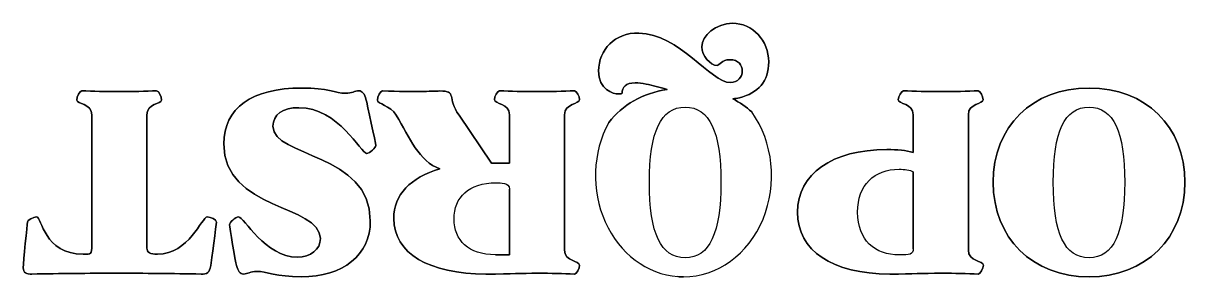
# Model space of a CAD drawing. Header units: millimetres. Extents: x -169 to 316, y -12 to 13.
# Drawn here: x -44.4 to 68.2, y -11.6 to 13.1 of the extents above; entities that cross this region are included whole.
import ezdxf

# ---------------------------------------------------------------- set-up
doc = ezdxf.new("R2010")
doc.units = ezdxf.units.MM
doc.layers.get('0').update_dxf_attribs({"linetype": 'CONTINUOUS'})

msp = doc.modelspace()

# ---------------------------------------------------------------- linework, layer by layer
for p, q in [((-37.8, -8.78), (-37.8, 4.16)), ((-37.8, 4.16), (-37.8, -8.78)), ((-32.45, 4.16), (-32.45, -8.78)), ((-32.45, -8.78), (-32.45, 4.16)), ((0.96, -0.52), (-2.18, 4.13)), ((-2.18, 4.13), (0.96, -0.52)), ((2.71, 4.18), (2.71, -0.52)), ((2.71, -0.52), (2.71, 4.18)), ((8.06, -8.97), (8.06, 4.18)), ((8.06, 4.18), (8.06, -8.97)), ((41.87, 0.51), (41.87, 4.18)), ((41.87, 4.18), (41.87, 0.51)), ((47.21, 4.18), (47.21, -8.97)), ((47.21, -8.97), (47.21, 4.18)), ((2.71, -0.52), (0.96, -0.52)), ((0.96, -0.52), (2.71, -0.52)), ((41.87, -8.83), (41.87, -1.35)), ((41.87, -1.35), (41.87, -8.83)), ((2.71, -3.04), (2.71, -9.41)), ((2.71, -9.41), (2.71, -3.04)), ((2.71, -9.41), (1.36, -9.41)), ((1.36, -9.41), (2.71, -9.41))]:
    msp.add_line(p, q)
for points in [[(-37.8, 4.16), (-37.8, -8.78)], [(-32.45, -8.78), (-32.45, 4.16)], [(0.96, -0.52), (-2.18, 4.13)], [(2.71, 4.18), (2.71, -0.52)], [(8.06, -8.97), (8.06, 4.18)], [(41.87, 4.18), (41.87, 0.51)], [(47.21, -8.97), (47.21, 4.18)], [(2.71, -0.52), (0.96, -0.52)], [(41.87, -1.35), (41.87, -8.83)], [(2.71, -3.04), (2.71, -9.41)], [(2.71, -9.41), (1.36, -9.41)]]:
    msp.add_lwpolyline(points, close=True)
for start_param, end_param in [(4.156798, 6.218217), (4.156798, 6.218217), (4.156798, 6.218217), (4.156798, 6.218217), (6.283185, 8.537128), (6.283185, 8.537128), (6.283185, 8.537128), (6.283185, 8.537128)]:
    msp.add_ellipse((19.59, -1.74), major_axis=(0, -9.82), ratio=0.869718, start_param=start_param, end_param=end_param)
for points in [[(21.36, 10.77), (21.36, 11.88), (22.74, 13.07), (24.35, 13.07)], [(24.35, 13.07), (22.74, 13.07), (21.36, 11.88), (21.36, 10.77)], [(21.36, 10.77), (21.36, 11.88), (22.74, 13.07), (24.35, 13.07)], [(24.35, 13.07), (22.74, 13.07), (21.36, 11.88), (21.36, 10.77)], [(24.35, 13.07), (26.28, 13.07), (27.85, 11.38), (27.85, 9.32)], [(27.85, 9.32), (27.85, 11.38), (26.28, 13.07), (24.35, 13.07)], [(24.35, 13.07), (26.28, 13.07), (27.85, 11.38), (27.85, 9.32)], [(27.85, 9.32), (27.85, 11.38), (26.28, 13.07), (24.35, 13.07)], [(11.36, 8.44), (11.36, 10.46), (12.92, 12.18), (15.25, 12.12)], [(15.25, 12.12), (12.92, 12.18), (11.36, 10.46), (11.36, 8.44)], [(11.36, 8.44), (11.36, 10.46), (12.92, 12.18), (15.25, 12.12)], [(15.25, 12.12), (12.92, 12.18), (11.36, 10.46), (11.36, 8.44)], [(15.25, 12.12), (19.19, 12.02), (22.21, 7.31), (24.14, 7.31)], [(24.14, 7.31), (22.21, 7.31), (19.19, 12.02), (15.25, 12.12)], [(15.25, 12.12), (19.19, 12.02), (22.21, 7.31), (24.14, 7.31)], [(24.14, 7.31), (22.21, 7.31), (19.19, 12.02), (15.25, 12.12)], [(22.85, 8.97), (22.21, 8.97), (21.36, 9.93), (21.36, 10.77)], [(21.36, 10.77), (21.36, 9.93), (22.21, 8.97), (22.85, 8.97)], [(22.85, 8.97), (22.21, 8.97), (21.36, 9.93), (21.36, 10.77)], [(21.36, 10.77), (21.36, 9.93), (22.21, 8.97), (22.85, 8.97)], [(24.04, 9.53), (23.35, 9.53), (23.06, 8.97), (22.85, 8.97)], [(22.85, 8.97), (23.06, 8.97), (23.35, 9.53), (24.04, 9.53)], [(24.04, 9.53), (23.35, 9.53), (23.06, 8.97), (22.85, 8.97)], [(22.85, 8.97), (23.06, 8.97), (23.35, 9.53), (24.04, 9.53)], [(25.28, 8.42), (25.28, 9), (24.96, 9.53), (24.04, 9.53)], [(25.28, 8.42), (25.28, 9), (24.96, 9.53), (24.04, 9.53)], [(24.04, 9.53), (24.96, 9.53), (25.28, 9), (25.28, 8.42)], [(24.04, 9.53), (24.96, 9.53), (25.28, 9), (25.28, 8.42)], [(27.85, 9.32), (27.85, 7.41), (26.82, 6.28), (25.01, 5.84)], [(27.85, 9.32), (27.85, 7.41), (26.82, 6.28), (25.01, 5.84)], [(25.01, 5.84), (26.82, 6.28), (27.85, 7.41), (27.85, 9.32)], [(25.01, 5.84), (26.82, 6.28), (27.85, 7.41), (27.85, 9.32)], [(13.32, 6.2), (12.71, 6.2), (11.36, 6.62), (11.36, 8.44)], [(11.36, 8.44), (11.36, 6.62), (12.71, 6.2), (13.32, 6.2)], [(13.32, 6.2), (12.71, 6.2), (11.36, 6.62), (11.36, 8.44)], [(11.36, 8.44), (11.36, 6.62), (12.71, 6.2), (13.32, 6.2)], [(24.14, 7.31), (24.88, 7.31), (25.28, 7.86), (25.28, 8.42)], [(25.28, 8.42), (25.28, 7.86), (24.88, 7.31), (24.14, 7.31)], [(24.14, 7.31), (24.88, 7.31), (25.28, 7.86), (25.28, 8.42)], [(25.28, 8.42), (25.28, 7.86), (24.88, 7.31), (24.14, 7.31)], [(-17.42, 6.78), (-22.27, 6.78), (-24.99, 4.82), (-24.99, 1.35)], [(-24.99, 1.35), (-24.99, 4.82), (-22.27, 6.78), (-17.42, 6.78)], [(-17.42, 6.78), (-22.27, 6.78), (-24.99, 4.82), (-24.99, 1.35)], [(-24.99, 1.35), (-24.99, 4.82), (-22.27, 6.78), (-17.42, 6.78)], [(-13.19, 6.27), (-14.12, 6.27), (-14.94, 6.78), (-17.42, 6.78)], [(-17.42, 6.78), (-14.94, 6.78), (-14.12, 6.27), (-13.19, 6.27)], [(-13.19, 6.27), (-14.12, 6.27), (-14.94, 6.78), (-17.42, 6.78)], [(-17.42, 6.78), (-14.94, 6.78), (-14.12, 6.27), (-13.19, 6.27)], [(14.91, 7.28), (13.96, 7.28), (13.64, 6.86), (13.64, 6.27)], [(13.64, 6.27), (13.64, 6.86), (13.96, 7.28), (14.91, 7.28)], [(14.91, 7.28), (13.96, 7.28), (13.64, 6.86), (13.64, 6.27)], [(13.64, 6.27), (13.64, 6.86), (13.96, 7.28), (14.91, 7.28)], [(15.98, 7.15), (15.57, 7.23), (15.21, 7.28), (14.91, 7.28)], [(14.91, 7.28), (15.21, 7.28), (15.57, 7.23), (15.98, 7.15)], [(15.98, 7.15), (15.57, 7.23), (15.21, 7.28), (14.91, 7.28)], [(14.91, 7.28), (15.21, 7.28), (15.57, 7.23), (15.98, 7.15)], [(18, 6.65), (17.26, 6.85), (16.57, 7.04), (15.98, 7.15)], [(15.98, 7.15), (16.57, 7.04), (17.26, 6.85), (18, 6.65)], [(18, 6.65), (17.26, 6.85), (16.57, 7.04), (15.98, 7.15)], [(15.98, 7.15), (16.57, 7.04), (17.26, 6.85), (18, 6.65)], [(49.62, -2.38), (49.62, 3.05), (53.41, 6.78), (58.91, 6.78)], [(58.91, 6.78), (53.41, 6.78), (49.62, 3.05), (49.62, -2.38)], [(49.62, -2.38), (49.62, 3.05), (53.41, 6.78), (58.91, 6.78)], [(58.91, 6.78), (53.41, 6.78), (49.62, 3.05), (49.62, -2.38)], [(58.91, 6.78), (64.41, 6.78), (68.2, 3.05), (68.2, -2.38)], [(68.2, -2.38), (68.2, 3.05), (64.41, 6.78), (58.91, 6.78)], [(58.91, 6.78), (64.41, 6.78), (68.2, 3.05), (68.2, -2.38)], [(68.2, -2.38), (68.2, 3.05), (64.41, 6.78), (58.91, 6.78)], [(-39.25, 5.61), (-39.25, 5.93), (-38.96, 6.51), (-38.75, 6.51)], [(-38.75, 6.51), (-38.96, 6.51), (-39.25, 5.93), (-39.25, 5.61)], [(-39.25, 5.61), (-39.25, 5.93), (-38.96, 6.51), (-38.75, 6.51)], [(-38.75, 6.51), (-38.96, 6.51), (-39.25, 5.93), (-39.25, 5.61)], [(-38.75, 6.51), (-37.72, 6.46), (-36.42, 6.43), (-35.12, 6.43)], [(-35.12, 6.43), (-36.42, 6.43), (-37.72, 6.46), (-38.75, 6.51)], [(-38.75, 6.51), (-37.72, 6.46), (-36.42, 6.43), (-35.12, 6.43)], [(-35.12, 6.43), (-36.42, 6.43), (-37.72, 6.46), (-38.75, 6.51)], [(-35.12, 6.43), (-33.82, 6.43), (-32.55, 6.46), (-31.5, 6.51)], [(-31.5, 6.51), (-32.55, 6.46), (-33.82, 6.43), (-35.12, 6.43)], [(-35.12, 6.43), (-33.82, 6.43), (-32.55, 6.46), (-31.5, 6.51)], [(-31.5, 6.51), (-32.55, 6.46), (-33.82, 6.43), (-35.12, 6.43)], [(-31.5, 6.51), (-31.29, 6.51), (-31.02, 5.93), (-31.02, 5.61)], [(-31.02, 5.61), (-31.02, 5.93), (-31.29, 6.51), (-31.5, 6.51)], [(-31.5, 6.51), (-31.29, 6.51), (-31.02, 5.93), (-31.02, 5.61)], [(-31.02, 5.61), (-31.02, 5.93), (-31.29, 6.51), (-31.5, 6.51)], [(-13.19, 6.27), (-12.53, 6.27), (-12.31, 6.51), (-11.89, 6.51)], [(-11.89, 6.51), (-12.31, 6.51), (-12.53, 6.27), (-13.19, 6.27)], [(-11.89, 6.51), (-12.31, 6.51), (-12.53, 6.27), (-13.19, 6.27)], [(-13.19, 6.27), (-12.53, 6.27), (-12.31, 6.51), (-11.89, 6.51)], [(-11.2, 5.69), (-11.34, 6.2), (-11.55, 6.51), (-11.89, 6.51)], [(-11.89, 6.51), (-11.55, 6.51), (-11.34, 6.2), (-11.2, 5.69)], [(-11.2, 5.69), (-11.34, 6.2), (-11.55, 6.51), (-11.89, 6.51)], [(-11.89, 6.51), (-11.55, 6.51), (-11.34, 6.2), (-11.2, 5.69)], [(-10.25, 1.2), (-10.25, 1.41), (-11.1, 5.3), (-11.2, 5.69)], [(-11.2, 5.69), (-11.1, 5.3), (-10.25, 1.41), (-10.25, 1.2)], [(-10.25, 1.2), (-10.25, 1.41), (-11.1, 5.3), (-11.2, 5.69)], [(-11.2, 5.69), (-11.1, 5.3), (-10.25, 1.41), (-10.25, 1.2)], [(-10.1, 5.61), (-10.1, 5.93), (-9.8, 6.51), (-9.59, 6.51)], [(-9.59, 6.51), (-9.8, 6.51), (-10.1, 5.93), (-10.1, 5.61)], [(-9.59, 6.51), (-9.8, 6.51), (-10.1, 5.93), (-10.1, 5.61)], [(-10.1, 5.61), (-10.1, 5.93), (-9.8, 6.51), (-9.59, 6.51)], [(-9.59, 6.51), (-6.39, 6.33), (-4.91, 6.49), (-4.04, 6.49)], [(-4.04, 6.49), (-4.91, 6.49), (-6.39, 6.33), (-9.59, 6.51)], [(-4.04, 6.49), (-4.91, 6.49), (-6.39, 6.33), (-9.59, 6.51)], [(-9.59, 6.51), (-6.39, 6.33), (-4.91, 6.49), (-4.04, 6.49)], [(-2.18, 4.13), (-3.38, 5.88), (-2.34, 6.49), (-4.04, 6.49)], [(-4.04, 6.49), (-2.34, 6.49), (-3.38, 5.88), (-2.18, 4.13)], [(-4.04, 6.49), (-2.34, 6.49), (-3.38, 5.88), (-2.18, 4.13)], [(-2.18, 4.13), (-3.38, 5.88), (-2.34, 6.49), (-4.04, 6.49)], [(1.76, 6.51), (1.54, 6.51), (1.25, 5.96), (1.25, 5.64)], [(1.25, 5.64), (1.25, 5.96), (1.54, 6.51), (1.76, 6.51)], [(1.25, 5.64), (1.25, 5.96), (1.54, 6.51), (1.76, 6.51)], [(1.76, 6.51), (1.54, 6.51), (1.25, 5.96), (1.25, 5.64)], [(1.25, 5.64), (1.25, 5.22), (2.71, 5.3), (2.71, 4.18)], [(2.71, 4.18), (2.71, 5.3), (1.25, 5.22), (1.25, 5.64)], [(1.25, 5.64), (1.25, 5.22), (2.71, 5.3), (2.71, 4.18)], [(2.71, 4.18), (2.71, 5.3), (1.25, 5.22), (1.25, 5.64)], [(5.38, 6.43), (4.09, 6.43), (2.79, 6.46), (1.76, 6.51)], [(1.76, 6.51), (2.79, 6.46), (4.09, 6.43), (5.38, 6.43)], [(1.76, 6.51), (2.79, 6.46), (4.09, 6.43), (5.38, 6.43)], [(5.38, 6.43), (4.09, 6.43), (2.79, 6.46), (1.76, 6.51)], [(9.01, 6.51), (7.95, 6.46), (6.68, 6.43), (5.38, 6.43)], [(5.38, 6.43), (6.68, 6.43), (7.95, 6.46), (9.01, 6.51)], [(9.01, 6.51), (7.95, 6.46), (6.68, 6.43), (5.38, 6.43)], [(5.38, 6.43), (6.68, 6.43), (7.95, 6.46), (9.01, 6.51)], [(8.06, 4.18), (8.06, 5.3), (9.51, 5.22), (9.51, 5.64)], [(9.51, 5.64), (9.51, 5.22), (8.06, 5.3), (8.06, 4.18)], [(8.06, 4.18), (8.06, 5.3), (9.51, 5.22), (9.51, 5.64)], [(9.51, 5.64), (9.51, 5.22), (8.06, 5.3), (8.06, 4.18)], [(9.51, 5.64), (9.51, 5.96), (9.22, 6.51), (9.01, 6.51)], [(9.01, 6.51), (9.22, 6.51), (9.51, 5.96), (9.51, 5.64)], [(9.01, 6.51), (9.22, 6.51), (9.51, 5.96), (9.51, 5.64)], [(9.51, 5.64), (9.51, 5.96), (9.22, 6.51), (9.01, 6.51)], [(12.34, 3.44), (13.66, 5.13), (15.62, 6.27), (18, 6.65)], [(18, 6.65), (15.62, 6.27), (13.66, 5.13), (12.34, 3.44)], [(12.34, 3.44), (13.66, 5.13), (15.62, 6.27), (18, 6.65)], [(18, 6.65), (15.62, 6.27), (13.66, 5.13), (12.34, 3.44)], [(13.64, 6.27), (13.64, 6.22), (13.51, 6.2), (13.32, 6.2)], [(13.32, 6.2), (13.51, 6.2), (13.64, 6.22), (13.64, 6.27)], [(13.64, 6.27), (13.64, 6.22), (13.51, 6.2), (13.32, 6.2)], [(13.32, 6.2), (13.51, 6.2), (13.64, 6.22), (13.64, 6.27)], [(25.01, 5.84), (24.81, 5.79), (24.6, 5.75), (24.38, 5.72)], [(25.01, 5.84), (24.81, 5.79), (24.6, 5.75), (24.38, 5.72)], [(24.38, 5.72), (24.6, 5.75), (24.81, 5.79), (25.01, 5.84)], [(24.38, 5.72), (24.6, 5.75), (24.81, 5.79), (25.01, 5.84)], [(24.38, 5.72), (25.05, 5.37), (25.67, 4.95), (26.21, 4.46)], [(26.21, 4.46), (25.67, 4.95), (25.05, 5.37), (24.38, 5.72)], [(24.38, 5.72), (25.05, 5.37), (25.67, 4.95), (26.21, 4.46)], [(26.21, 4.46), (25.67, 4.95), (25.05, 5.37), (24.38, 5.72)], [(40.41, 5.64), (40.41, 5.96), (40.71, 6.51), (40.91, 6.51)], [(40.41, 5.64), (40.41, 5.96), (40.71, 6.51), (40.91, 6.51)], [(40.91, 6.51), (40.71, 6.51), (40.41, 5.96), (40.41, 5.64)], [(40.91, 6.51), (40.71, 6.51), (40.41, 5.96), (40.41, 5.64)], [(41.87, 4.18), (41.87, 5.3), (40.41, 5.22), (40.41, 5.64)], [(40.41, 5.64), (40.41, 5.22), (41.87, 5.3), (41.87, 4.18)], [(41.87, 4.18), (41.87, 5.3), (40.41, 5.22), (40.41, 5.64)], [(40.41, 5.64), (40.41, 5.22), (41.87, 5.3), (41.87, 4.18)], [(40.91, 6.51), (41.95, 6.46), (43.24, 6.43), (44.54, 6.43)], [(40.91, 6.51), (41.95, 6.46), (43.24, 6.43), (44.54, 6.43)], [(44.54, 6.43), (43.24, 6.43), (41.95, 6.46), (40.91, 6.51)], [(44.54, 6.43), (43.24, 6.43), (41.95, 6.46), (40.91, 6.51)], [(44.54, 6.43), (45.84, 6.43), (47.11, 6.46), (48.17, 6.51)], [(44.54, 6.43), (45.84, 6.43), (47.11, 6.46), (48.17, 6.51)], [(48.17, 6.51), (47.11, 6.46), (45.84, 6.43), (44.54, 6.43)], [(48.17, 6.51), (47.11, 6.46), (45.84, 6.43), (44.54, 6.43)], [(48.64, 5.64), (48.64, 5.22), (47.21, 5.3), (47.21, 4.18)], [(47.21, 4.18), (47.21, 5.3), (48.64, 5.22), (48.64, 5.64)], [(48.64, 5.64), (48.64, 5.22), (47.21, 5.3), (47.21, 4.18)], [(47.21, 4.18), (47.21, 5.3), (48.64, 5.22), (48.64, 5.64)], [(48.17, 6.51), (48.38, 6.51), (48.64, 5.96), (48.64, 5.64)], [(48.64, 5.64), (48.64, 5.96), (48.38, 6.51), (48.17, 6.51)], [(48.17, 6.51), (48.38, 6.51), (48.64, 5.96), (48.64, 5.64)], [(48.64, 5.64), (48.64, 5.96), (48.38, 6.51), (48.17, 6.51)], [(-37.8, 4.16), (-37.8, 5.3), (-39.25, 5.22), (-39.25, 5.61)], [(-39.25, 5.61), (-39.25, 5.22), (-37.8, 5.3), (-37.8, 4.16)], [(-37.8, 4.16), (-37.8, 5.3), (-39.25, 5.22), (-39.25, 5.61)], [(-39.25, 5.61), (-39.25, 5.22), (-37.8, 5.3), (-37.8, 4.16)], [(-31.02, 5.61), (-31.02, 5.22), (-32.45, 5.3), (-32.45, 4.16)], [(-31.02, 5.61), (-31.02, 5.22), (-32.45, 5.3), (-32.45, 4.16)], [(-32.45, 4.16), (-32.45, 5.3), (-31.02, 5.22), (-31.02, 5.61)], [(-32.45, 4.16), (-32.45, 5.3), (-31.02, 5.22), (-31.02, 5.61)], [(-17.71, 4.87), (-19.25, 4.87), (-20.23, 4.18), (-20.23, 3.07)], [(-20.23, 3.07), (-20.23, 4.18), (-19.25, 4.87), (-17.71, 4.87)], [(-20.23, 3.07), (-20.23, 4.18), (-19.25, 4.87), (-17.71, 4.87)], [(-17.71, 4.87), (-19.25, 4.87), (-20.23, 4.18), (-20.23, 3.07)], [(-17.71, 4.87), (-13.88, 4.87), (-11.65, 0.43), (-11.15, 0.43)], [(-11.15, 0.43), (-11.65, 0.43), (-13.88, 4.87), (-17.71, 4.87)], [(-11.15, 0.43), (-11.65, 0.43), (-13.88, 4.87), (-17.71, 4.87)], [(-17.71, 4.87), (-13.88, 4.87), (-11.65, 0.43), (-11.15, 0.43)], [(-10.1, 5.61), (-10.1, 5.22), (-8.85, 5.11), (-8.27, 4.13)], [(-8.27, 4.13), (-8.85, 5.11), (-10.1, 5.22), (-10.1, 5.61)], [(-8.27, 4.13), (-8.85, 5.11), (-10.1, 5.22), (-10.1, 5.61)], [(-10.1, 5.61), (-10.1, 5.22), (-8.85, 5.11), (-8.27, 4.13)], [(16.28, -2.38), (16.28, 2.52), (17.37, 4.93), (19.75, 4.93)], [(16.28, -2.38), (16.28, 2.52), (17.37, 4.93), (19.75, 4.93)], [(16.28, -2.38), (16.28, 2.52), (17.37, 4.93), (19.75, 4.93)], [(16.28, -2.38), (16.28, 2.52), (17.37, 4.93), (19.75, 4.93)], [(19.75, 4.93), (22.13, 4.93), (23.22, 2.52), (23.22, -2.38)], [(19.75, 4.93), (22.13, 4.93), (23.22, 2.52), (23.22, -2.38)], [(19.75, 4.93), (22.13, 4.93), (23.22, 2.52), (23.22, -2.38)], [(19.75, 4.93), (22.13, 4.93), (23.22, 2.52), (23.22, -2.38)], [(55.44, -2.38), (55.44, 2.52), (56.53, 4.93), (58.91, 4.93)], [(55.44, -2.38), (55.44, 2.52), (56.53, 4.93), (58.91, 4.93)], [(55.44, -2.38), (55.44, 2.52), (56.53, 4.93), (58.91, 4.93)], [(55.44, -2.38), (55.44, 2.52), (56.53, 4.93), (58.91, 4.93)], [(58.91, 4.93), (61.29, 4.93), (62.37, 2.52), (62.37, -2.38)], [(58.91, 4.93), (61.29, 4.93), (62.37, 2.52), (62.37, -2.38)], [(58.91, 4.93), (61.29, 4.93), (62.37, 2.52), (62.37, -2.38)], [(58.91, 4.93), (61.29, 4.93), (62.37, 2.52), (62.37, -2.38)], [(-8.27, 4.13), (-6.95, 1.94), (-6.07, -0.34), (-4.04, -1.08)], [(-4.04, -1.08), (-6.07, -0.34), (-6.95, 1.94), (-8.27, 4.13)], [(-8.27, 4.13), (-6.95, 1.94), (-6.07, -0.34), (-4.04, -1.08)], [(-4.04, -1.08), (-6.07, -0.34), (-6.95, 1.94), (-8.27, 4.13)], [(-10.78, -6.13), (-10.78, 0.48), (-20.2, 0.03), (-20.23, 3.07)], [(-20.23, 3.07), (-20.2, 0.03), (-10.78, 0.48), (-10.78, -6.13)], [(-20.23, 3.07), (-20.2, 0.03), (-10.78, 0.48), (-10.78, -6.13)], [(-10.78, -6.13), (-10.78, 0.48), (-20.2, 0.03), (-20.23, 3.07)], [(-24.99, 1.35), (-24.99, -5.1), (-15.62, -4.55), (-15.62, -7.85)], [(-15.62, -7.85), (-15.62, -4.55), (-24.99, -5.1), (-24.99, 1.35)], [(-24.99, 1.35), (-24.99, -5.1), (-15.62, -4.55), (-15.62, -7.85)], [(-15.62, -7.85), (-15.62, -4.55), (-24.99, -5.1), (-24.99, 1.35)], [(-11.15, 0.43), (-10.83, 0.43), (-10.25, 0.98), (-10.25, 1.2)], [(-10.25, 1.2), (-10.25, 0.98), (-10.83, 0.43), (-11.15, 0.43)], [(-10.25, 1.2), (-10.25, 0.98), (-10.83, 0.43), (-11.15, 0.43)], [(-11.15, 0.43), (-10.83, 0.43), (-10.25, 0.98), (-10.25, 1.2)], [(30.65, -5.29), (30.65, -1.56), (34.01, 0.8), (39.3, 0.8)], [(39.3, 0.8), (34.01, 0.8), (30.65, -1.56), (30.65, -5.29)], [(30.65, -5.29), (30.65, -1.56), (34.01, 0.8), (39.3, 0.8)], [(39.3, 0.8), (34.01, 0.8), (30.65, -1.56), (30.65, -5.29)], [(39.3, 0.8), (40.33, 0.8), (41.18, 0.72), (41.87, 0.51)], [(41.87, 0.51), (41.18, 0.72), (40.33, 0.8), (39.3, 0.8)], [(39.3, 0.8), (40.33, 0.8), (41.18, 0.72), (41.87, 0.51)], [(41.87, 0.51), (41.18, 0.72), (40.33, 0.8), (39.3, 0.8)], [(-8.51, -5.9), (-8.51, -3.57), (-6.87, -1.9), (-4.04, -1.08)], [(-4.04, -1.08), (-6.87, -1.9), (-8.51, -3.57), (-8.51, -5.9)], [(-4.04, -1.08), (-6.87, -1.9), (-8.51, -3.57), (-8.51, -5.9)], [(-8.51, -5.9), (-8.51, -3.57), (-6.87, -1.9), (-4.04, -1.08)], [(36.47, -5.29), (36.47, -2.62), (38.11, -1.11), (40.49, -1.11)], [(36.47, -5.29), (36.47, -2.62), (38.11, -1.11), (40.49, -1.11)], [(36.47, -5.29), (36.47, -2.62), (38.11, -1.11), (40.49, -1.11)], [(36.47, -5.29), (36.47, -2.62), (38.11, -1.11), (40.49, -1.11)], [(40.49, -1.11), (41.05, -1.11), (41.52, -1.19), (41.87, -1.35)], [(40.49, -1.11), (41.05, -1.11), (41.52, -1.19), (41.87, -1.35)], [(40.49, -1.11), (41.05, -1.11), (41.52, -1.19), (41.87, -1.35)], [(40.49, -1.11), (41.05, -1.11), (41.52, -1.19), (41.87, -1.35)], [(-2.66, -5.95), (-2.66, -3.83), (-1.23, -2.43), (1.41, -2.43)], [(-2.66, -5.95), (-2.66, -3.83), (-1.23, -2.43), (1.41, -2.43)], [(-2.66, -5.95), (-2.66, -3.83), (-1.23, -2.43), (1.41, -2.43)], [(-2.66, -5.95), (-2.66, -3.83), (-1.23, -2.43), (1.41, -2.43)], [(1.41, -2.43), (1.84, -2.43), (2.71, -2.38), (2.71, -3.04)], [(1.41, -2.43), (1.84, -2.43), (2.71, -2.38), (2.71, -3.04)], [(1.41, -2.43), (1.84, -2.43), (2.71, -2.38), (2.71, -3.04)], [(1.41, -2.43), (1.84, -2.43), (2.71, -2.38), (2.71, -3.04)], [(19.75, -9.71), (17.39, -9.71), (16.28, -7.35), (16.28, -2.38)], [(19.75, -9.71), (17.39, -9.71), (16.28, -7.35), (16.28, -2.38)], [(19.75, -9.71), (17.39, -9.71), (16.28, -7.35), (16.28, -2.38)], [(19.75, -9.71), (17.39, -9.71), (16.28, -7.35), (16.28, -2.38)], [(23.22, -2.38), (23.22, -7.27), (22.13, -9.71), (19.75, -9.71)], [(23.22, -2.38), (23.22, -7.27), (22.13, -9.71), (19.75, -9.71)], [(23.22, -2.38), (23.22, -7.27), (22.13, -9.71), (19.75, -9.71)], [(23.22, -2.38), (23.22, -7.27), (22.13, -9.71), (19.75, -9.71)], [(58.91, -11.56), (53.43, -11.56), (49.62, -7.8), (49.62, -2.38)], [(49.62, -2.38), (49.62, -7.8), (53.43, -11.56), (58.91, -11.56)], [(58.91, -11.56), (53.43, -11.56), (49.62, -7.8), (49.62, -2.38)], [(49.62, -2.38), (49.62, -7.8), (53.43, -11.56), (58.91, -11.56)], [(58.91, -9.71), (56.55, -9.71), (55.44, -7.35), (55.44, -2.38)], [(58.91, -9.71), (56.55, -9.71), (55.44, -7.35), (55.44, -2.38)], [(58.91, -9.71), (56.55, -9.71), (55.44, -7.35), (55.44, -2.38)], [(58.91, -9.71), (56.55, -9.71), (55.44, -7.35), (55.44, -2.38)], [(62.37, -2.38), (62.37, -7.27), (61.29, -9.71), (58.91, -9.71)], [(62.37, -2.38), (62.37, -7.27), (61.29, -9.71), (58.91, -9.71)], [(68.2, -2.38), (68.2, -7.8), (64.38, -11.56), (58.91, -11.56)], [(58.91, -11.56), (64.38, -11.56), (68.2, -7.8), (68.2, -2.38)], [(62.37, -2.38), (62.37, -7.27), (61.29, -9.71), (58.91, -9.71)], [(68.2, -2.38), (68.2, -7.8), (64.38, -11.56), (58.91, -11.56)], [(62.37, -2.38), (62.37, -7.27), (61.29, -9.71), (58.91, -9.71)], [(58.91, -11.56), (64.38, -11.56), (68.2, -7.8), (68.2, -2.38)], [(39.59, -11.29), (33.99, -11.29), (30.65, -9.02), (30.65, -5.29)], [(30.65, -5.29), (30.65, -9.02), (33.99, -11.29), (39.59, -11.29)], [(39.59, -11.29), (33.99, -11.29), (30.65, -9.02), (30.65, -5.29)], [(30.65, -5.29), (30.65, -9.02), (33.99, -11.29), (39.59, -11.29)], [(40.52, -9.44), (38.14, -9.44), (36.47, -8.01), (36.47, -5.29)], [(40.52, -9.44), (38.14, -9.44), (36.47, -8.01), (36.47, -5.29)], [(40.52, -9.44), (38.14, -9.44), (36.47, -8.01), (36.47, -5.29)], [(40.52, -9.44), (38.14, -9.44), (36.47, -8.01), (36.47, -5.29)], [(-44.44, -10.68), (-44.44, -10.13), (-44.04, -6.45), (-44.04, -6.24)], [(-44.04, -6.24), (-44.04, -6.45), (-44.44, -10.13), (-44.44, -10.68)], [(-44.44, -10.68), (-44.44, -10.13), (-44.04, -6.45), (-44.04, -6.24)], [(-44.04, -6.24), (-44.04, -6.45), (-44.44, -10.13), (-44.44, -10.68)], [(-44.04, -6.24), (-44.04, -6.03), (-43.46, -5.74), (-43.14, -5.74)], [(-43.14, -5.74), (-43.46, -5.74), (-44.04, -6.03), (-44.04, -6.24)], [(-44.04, -6.24), (-44.04, -6.03), (-43.46, -5.74), (-43.14, -5.74)], [(-43.14, -5.74), (-43.46, -5.74), (-44.04, -6.03), (-44.04, -6.24)], [(-43.14, -5.74), (-42.64, -5.74), (-42.43, -9.36), (-38.64, -9.36)], [(-38.64, -9.36), (-42.43, -9.36), (-42.64, -5.74), (-43.14, -5.74)], [(-43.14, -5.74), (-42.64, -5.74), (-42.43, -9.36), (-38.64, -9.36)], [(-38.64, -9.36), (-42.43, -9.36), (-42.64, -5.74), (-43.14, -5.74)], [(-31.42, -9.36), (-28.37, -9.36), (-27.11, -5.74), (-26.6, -5.74)], [(-26.6, -5.74), (-27.11, -5.74), (-28.37, -9.36), (-31.42, -9.36)], [(-31.42, -9.36), (-28.37, -9.36), (-27.11, -5.74), (-26.6, -5.74)], [(-26.6, -5.74), (-27.11, -5.74), (-28.37, -9.36), (-31.42, -9.36)], [(-26.6, -5.74), (-26.28, -5.74), (-25.7, -6), (-25.7, -6.24)], [(-25.7, -6.24), (-25.7, -6), (-26.28, -5.74), (-26.6, -5.74)], [(-26.6, -5.74), (-26.28, -5.74), (-25.7, -6), (-25.7, -6.24)], [(-25.7, -6.24), (-25.7, -6), (-26.28, -5.74), (-26.6, -5.74)], [(-25.7, -6.24), (-25.7, -6.45), (-26.2, -10.13), (-26.26, -10.47)], [(-25.7, -6.24), (-25.7, -6.45), (-26.2, -10.13), (-26.26, -10.47)], [(-26.26, -10.47), (-26.2, -10.13), (-25.7, -6.45), (-25.7, -6.24)], [(-26.26, -10.47), (-26.2, -10.13), (-25.7, -6.45), (-25.7, -6.24)], [(-23.56, -5.74), (-23.88, -5.74), (-24.43, -6.29), (-24.43, -6.5)], [(-24.43, -6.5), (-24.43, -6.29), (-23.88, -5.74), (-23.56, -5.74)], [(-23.56, -5.74), (-23.88, -5.74), (-24.43, -6.29), (-24.43, -6.5)], [(-24.43, -6.5), (-24.43, -6.29), (-23.88, -5.74), (-23.56, -5.74)], [(-24.43, -6.5), (-24.43, -6.72), (-23.88, -10.08), (-23.75, -10.47)], [(-23.75, -10.47), (-23.88, -10.08), (-24.43, -6.72), (-24.43, -6.5)], [(-24.43, -6.5), (-24.43, -6.72), (-23.88, -10.08), (-23.75, -10.47)], [(-23.75, -10.47), (-23.88, -10.08), (-24.43, -6.72), (-24.43, -6.5)], [(-17.84, -9.65), (-20.97, -9.65), (-23.06, -5.74), (-23.56, -5.74)], [(-23.56, -5.74), (-23.06, -5.74), (-20.97, -9.65), (-17.84, -9.65)], [(-17.84, -9.65), (-20.97, -9.65), (-23.06, -5.74), (-23.56, -5.74)], [(-23.56, -5.74), (-23.06, -5.74), (-20.97, -9.65), (-17.84, -9.65)], [(-17.5, -11.56), (-13.4, -11.56), (-10.78, -9.44), (-10.78, -6.13)], [(-10.78, -6.13), (-10.78, -9.44), (-13.4, -11.56), (-17.5, -11.56)], [(-17.5, -11.56), (-13.4, -11.56), (-10.78, -9.44), (-10.78, -6.13)], [(-10.78, -6.13), (-10.78, -9.44), (-13.4, -11.56), (-17.5, -11.56)], [(0.43, -11.29), (-5.07, -11.29), (-8.51, -9.28), (-8.51, -5.9)], [(-8.51, -5.9), (-8.51, -9.28), (-5.07, -11.29), (0.43, -11.29)], [(-8.51, -5.9), (-8.51, -9.28), (-5.07, -11.29), (0.43, -11.29)], [(0.43, -11.29), (-5.07, -11.29), (-8.51, -9.28), (-8.51, -5.9)], [(1.36, -9.41), (-1.28, -9.41), (-2.66, -8.01), (-2.66, -5.95)], [(1.36, -9.41), (-1.28, -9.41), (-2.66, -8.01), (-2.66, -5.95)], [(1.36, -9.41), (-1.28, -9.41), (-2.66, -8.01), (-2.66, -5.95)], [(1.36, -9.41), (-1.28, -9.41), (-2.66, -8.01), (-2.66, -5.95)], [(-15.62, -7.85), (-15.62, -8.89), (-16.58, -9.65), (-17.84, -9.65)], [(-17.84, -9.65), (-16.58, -9.65), (-15.62, -8.89), (-15.62, -7.85)], [(-15.62, -7.85), (-15.62, -8.89), (-16.58, -9.65), (-17.84, -9.65)], [(-17.84, -9.65), (-16.58, -9.65), (-15.62, -8.89), (-15.62, -7.85)], [(-38.64, -9.36), (-38.11, -9.36), (-37.8, -9.44), (-37.8, -8.78)], [(-37.8, -8.78), (-37.8, -9.44), (-38.11, -9.36), (-38.64, -9.36)], [(-38.64, -9.36), (-38.11, -9.36), (-37.8, -9.44), (-37.8, -8.78)], [(-37.8, -8.78), (-37.8, -9.44), (-38.11, -9.36), (-38.64, -9.36)], [(-32.45, -8.78), (-32.45, -9.18), (-32.13, -9.36), (-31.42, -9.36)], [(-31.42, -9.36), (-32.13, -9.36), (-32.45, -9.18), (-32.45, -8.78)], [(-32.45, -8.78), (-32.45, -9.18), (-32.13, -9.36), (-31.42, -9.36)], [(-31.42, -9.36), (-32.13, -9.36), (-32.45, -9.18), (-32.45, -8.78)], [(9.51, -10.42), (9.51, -10), (8.06, -10.08), (8.06, -8.97)], [(8.06, -8.97), (8.06, -10.08), (9.51, -10), (9.51, -10.42)], [(9.51, -10.42), (9.51, -10), (8.06, -10.08), (8.06, -8.97)], [(8.06, -8.97), (8.06, -10.08), (9.51, -10), (9.51, -10.42)], [(41.87, -8.83), (41.87, -9.39), (41.52, -9.44), (40.52, -9.44)], [(41.87, -8.83), (41.87, -9.39), (41.52, -9.44), (40.52, -9.44)], [(41.87, -8.83), (41.87, -9.39), (41.52, -9.44), (40.52, -9.44)], [(41.87, -8.83), (41.87, -9.39), (41.52, -9.44), (40.52, -9.44)], [(47.21, -8.97), (47.21, -10.08), (48.67, -10), (48.67, -10.42)], [(47.21, -8.97), (47.21, -10.08), (48.67, -10), (48.67, -10.42)], [(48.67, -10.42), (48.67, -10), (47.21, -10.08), (47.21, -8.97)], [(48.67, -10.42), (48.67, -10), (47.21, -10.08), (47.21, -8.97)], [(-43.59, -11.29), (-44.12, -11.32), (-44.44, -11.16), (-44.44, -10.68)], [(-44.44, -10.68), (-44.44, -11.16), (-44.12, -11.32), (-43.59, -11.29)], [(-43.59, -11.29), (-44.12, -11.32), (-44.44, -11.16), (-44.44, -10.68)], [(-44.44, -10.68), (-44.44, -11.16), (-44.12, -11.32), (-43.59, -11.29)], [(-35.39, -11.21), (-38.11, -11.21), (-40.87, -11.24), (-43.59, -11.29)], [(-43.59, -11.29), (-40.87, -11.24), (-38.11, -11.21), (-35.39, -11.21)], [(-35.39, -11.21), (-38.11, -11.21), (-40.87, -11.24), (-43.59, -11.29)], [(-43.59, -11.29), (-40.87, -11.24), (-38.11, -11.21), (-35.39, -11.21)], [(-27.18, -11.29), (-29.94, -11.24), (-32.66, -11.21), (-35.39, -11.21)], [(-35.39, -11.21), (-32.66, -11.21), (-29.94, -11.24), (-27.18, -11.29)], [(-27.18, -11.29), (-29.94, -11.24), (-32.66, -11.21), (-35.39, -11.21)], [(-35.39, -11.21), (-32.66, -11.21), (-29.94, -11.24), (-27.18, -11.29)], [(-26.26, -10.47), (-26.36, -11.16), (-26.63, -11.32), (-27.18, -11.29)], [(-27.18, -11.29), (-26.63, -11.32), (-26.36, -11.16), (-26.26, -10.47)], [(-26.26, -10.47), (-26.36, -11.16), (-26.63, -11.32), (-27.18, -11.29)], [(-27.18, -11.29), (-26.63, -11.32), (-26.36, -11.16), (-26.26, -10.47)], [(-23.75, -10.47), (-23.62, -10.98), (-23.43, -11.29), (-23.09, -11.29)], [(-23.09, -11.29), (-23.43, -11.29), (-23.62, -10.98), (-23.75, -10.47)], [(-23.75, -10.47), (-23.62, -10.98), (-23.43, -11.29), (-23.09, -11.29)], [(-23.09, -11.29), (-23.43, -11.29), (-23.62, -10.98), (-23.75, -10.47)], [(-23.09, -11.29), (-22.63, -11.29), (-22.45, -11.03), (-21.79, -11.03)], [(-21.79, -11.03), (-22.45, -11.03), (-22.63, -11.29), (-23.09, -11.29)], [(-23.09, -11.29), (-22.63, -11.29), (-22.45, -11.03), (-21.79, -11.03)], [(-21.79, -11.03), (-22.45, -11.03), (-22.63, -11.29), (-23.09, -11.29)], [(-21.79, -11.03), (-20.86, -11.03), (-19.88, -11.56), (-17.5, -11.56)], [(-17.5, -11.56), (-19.88, -11.56), (-20.86, -11.03), (-21.79, -11.03)], [(-17.5, -11.56), (-19.88, -11.56), (-20.86, -11.03), (-21.79, -11.03)], [(-21.79, -11.03), (-20.86, -11.03), (-19.88, -11.56), (-17.5, -11.56)], [(5.52, -11.21), (3.64, -11.21), (3.21, -11.29), (0.43, -11.29)], [(0.43, -11.29), (3.21, -11.29), (3.64, -11.21), (5.52, -11.21)], [(0.43, -11.29), (3.21, -11.29), (3.64, -11.21), (5.52, -11.21)], [(5.52, -11.21), (3.64, -11.21), (3.21, -11.29), (0.43, -11.29)], [(5.52, -11.21), (6.68, -11.21), (7.95, -11.24), (9.01, -11.29)], [(9.01, -11.29), (7.95, -11.24), (6.68, -11.21), (5.52, -11.21)], [(9.01, -11.29), (7.95, -11.24), (6.68, -11.21), (5.52, -11.21)], [(5.52, -11.21), (6.68, -11.21), (7.95, -11.24), (9.01, -11.29)], [(9.01, -11.29), (9.22, -11.32), (9.51, -10.74), (9.51, -10.42)], [(9.51, -10.42), (9.51, -10.74), (9.22, -11.32), (9.01, -11.29)], [(9.01, -11.29), (9.22, -11.32), (9.51, -10.74), (9.51, -10.42)], [(9.51, -10.42), (9.51, -10.74), (9.22, -11.32), (9.01, -11.29)], [(44.67, -11.21), (42.5, -11.21), (42.08, -11.29), (39.59, -11.29)], [(39.59, -11.29), (42.08, -11.29), (42.5, -11.21), (44.67, -11.21)], [(44.67, -11.21), (42.5, -11.21), (42.08, -11.29), (39.59, -11.29)], [(39.59, -11.29), (42.08, -11.29), (42.5, -11.21), (44.67, -11.21)], [(48.17, -11.29), (47.11, -11.24), (45.84, -11.21), (44.67, -11.21)], [(44.67, -11.21), (45.84, -11.21), (47.11, -11.24), (48.17, -11.29)], [(48.17, -11.29), (47.11, -11.24), (45.84, -11.21), (44.67, -11.21)], [(44.67, -11.21), (45.84, -11.21), (47.11, -11.24), (48.17, -11.29)], [(48.67, -10.42), (48.67, -10.74), (48.38, -11.32), (48.17, -11.29)], [(48.17, -11.29), (48.38, -11.32), (48.67, -10.74), (48.67, -10.42)], [(48.67, -10.42), (48.67, -10.74), (48.38, -11.32), (48.17, -11.29)], [(48.17, -11.29), (48.38, -11.32), (48.67, -10.74), (48.67, -10.42)], [(19.59, -11.56), (19.4, -11.55), (19.22, -11.55), (19.03, -11.54)], [(19.03, -11.54), (19.22, -11.55), (19.4, -11.55), (19.59, -11.56)], [(19.59, -11.56), (19.4, -11.55), (19.22, -11.55), (19.03, -11.54)], [(19.03, -11.54), (19.22, -11.55), (19.4, -11.55), (19.59, -11.56)]]:
    msp.add_open_spline(points, degree=3)

doc.saveas('drawing.dxf')
